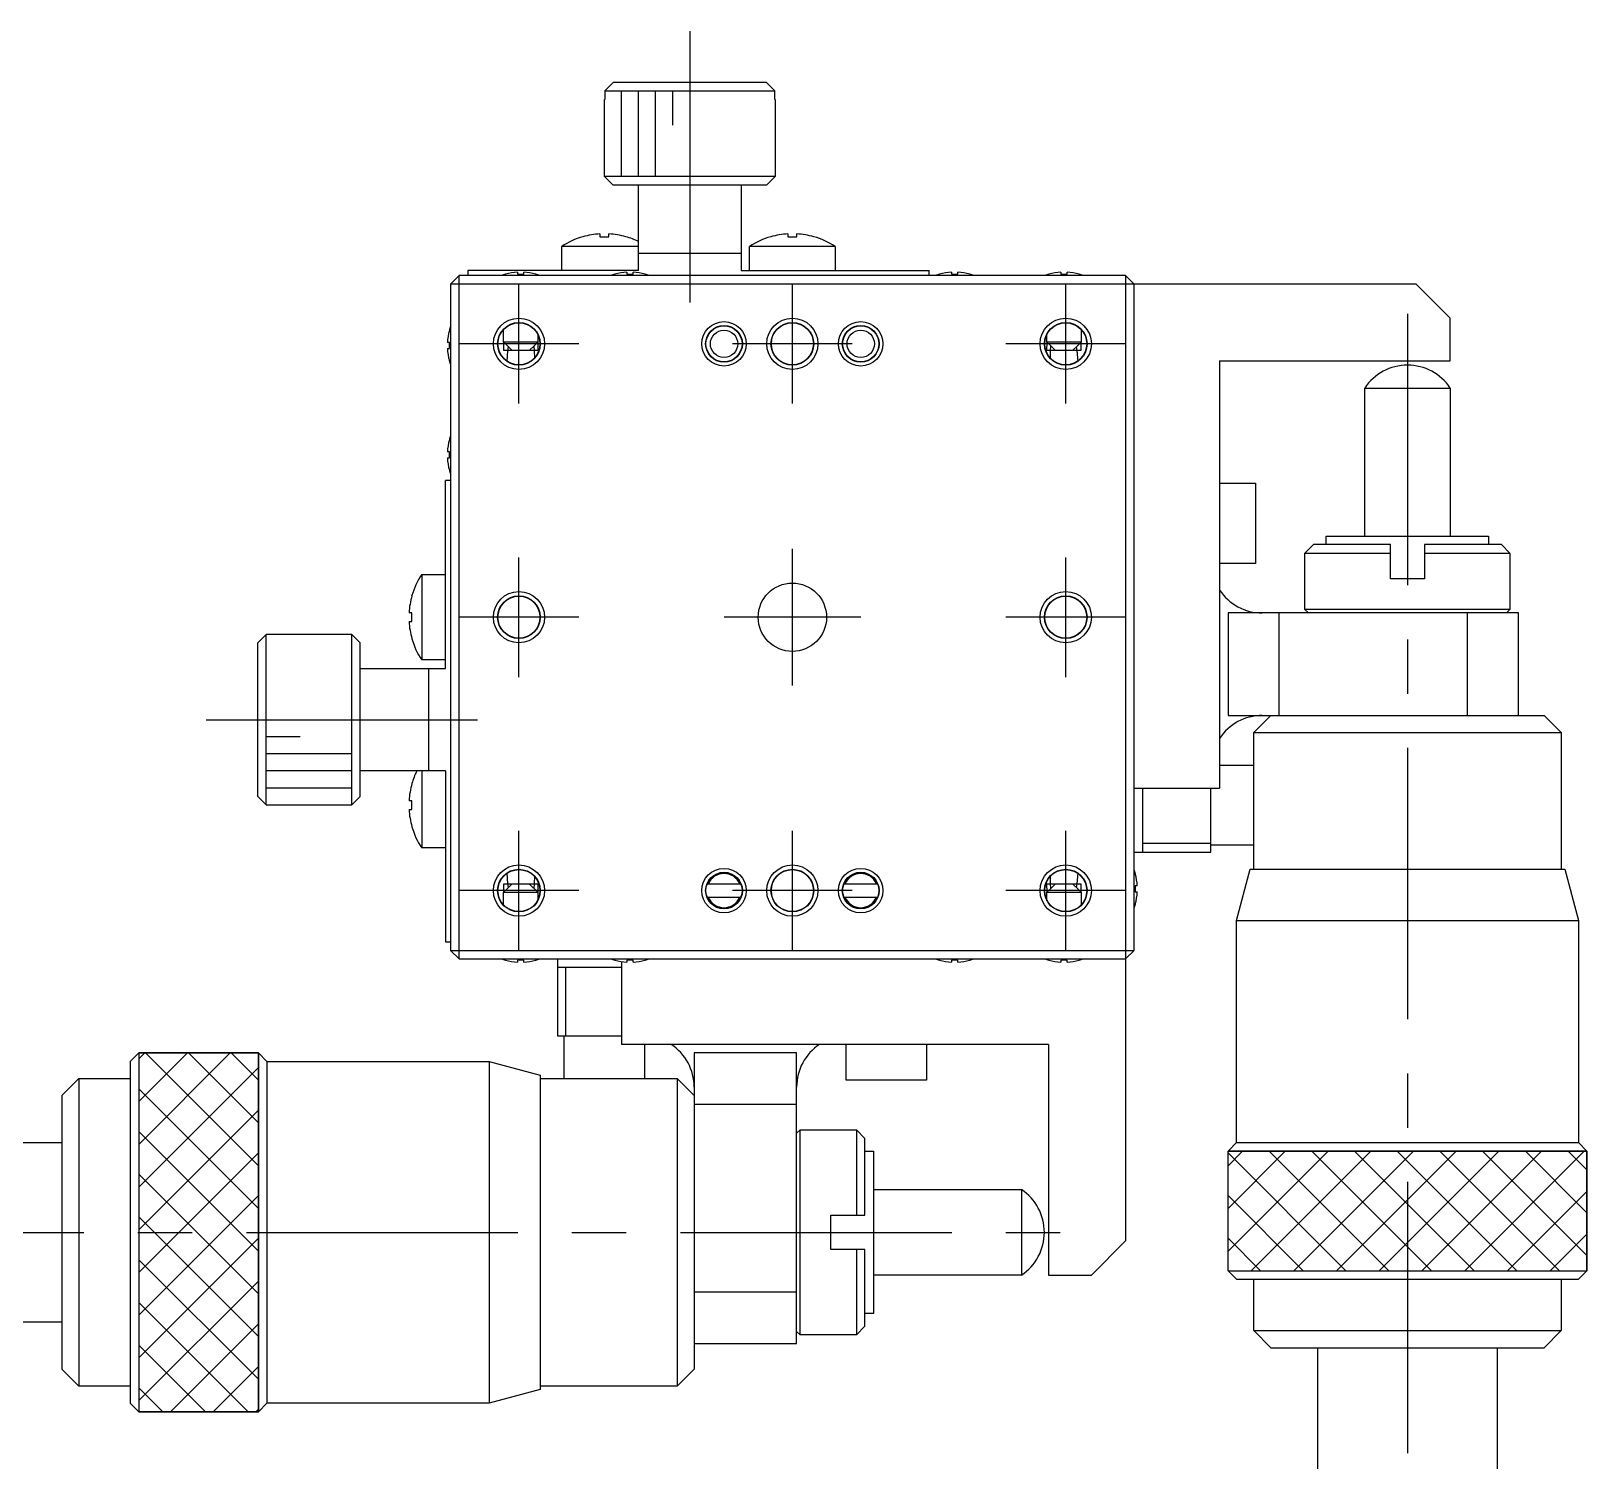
# Model space of a CAD drawing. Extents: x -3 to 377, y -8 to 251.
# Drawn here: x 86.1 to 177.1, y 103.9 to 187.6 of the extents above; entities that cross this region are included whole.
import ezdxf

# ---------------------------------------------------------------- set-up
doc = ezdxf.new("R2010")
doc.units = 0
doc.header["$LTSCALE"] = 0.5
doc.linetypes.add('CENTER', pattern=[50.8, 31.75, -6.35, 6.35, -6.35])
doc.layers.get('0').update_dxf_attribs({"linetype": 'CONTINUOUS'})
for name, color, linetype in [('CENTER', 1, 'CENTER'), ('MSM_CONTINUOUS', 7, 'CONTINUOUS'), ('MSM_NARROW', 5, 'CONTINUOUS')]:
    doc.layers.add(name, color=color, linetype=linetype)

msp = doc.modelspace()

# ---------------------------------------------------------------- linework, layer by layer
for p, q in [((120.167813, 184.55), (119.666026, 184.05)), ((119.666026, 184.05), (129.633974, 184.05)), ((119.666026, 184.05), (119.666026, 183.55)), ((129.132187, 184.55), (120.167813, 184.55)), ((129.633974, 184.05), (129.132187, 184.55)), ((129.633974, 183.55), (129.633974, 184.05)), ((119.666026, 183.55), (119.65, 183.55)), ((119.65, 179.05), (119.65, 183.55)), ((129.65, 183.55), (129.633974, 183.55)), ((129.65, 183.55), (129.65, 179.05)), ((129.65, 179.05), (119.65, 179.05)), ((120.15, 178.55), (119.65, 179.05)), ((120.15, 178.55), (129.15, 178.55)), ((121.65, 173.55), (121.65, 178.55)), ((127.65, 178.55), (127.65, 173.55)), ((129.65, 179.05), (129.15, 178.55)), ((121.65, 174.941657), (117.15, 174.941657)), ((117.15, 173.55), (117.15, 174.941657)), ((118.388067, 175.519436), (118.39141, 175.512581)), ((119.39, 175.684953), (119.39, 175.512581)), ((119.39, 175.512581), (119.91, 175.512581)), ((119.91, 175.512581), (119.91, 175.684953)), ((120.90859, 175.512581), (120.911933, 175.519436)), ((133.15, 174.941657), (128.15, 174.941657)), ((128.15, 173.55), (128.15, 174.941657)), ((129.388067, 175.519436), (129.39141, 175.512581)), ((130.39, 175.684953), (130.39, 175.512581)), ((130.39, 175.512581), (130.91, 175.512581)), ((130.91, 175.512581), (130.91, 175.684953)), ((131.90859, 175.512581), (131.911933, 175.519436)), ((133.15, 174.941657), (133.15, 173.55)), ((121.65, 174.55), (127.65, 174.55)), ((110.65, 172.75), (111.15, 173.25)), ((150.15, 173.25), (111.15, 173.25)), ((111.15, 133.25), (111.15, 173.25)), ((121.65, 173.55), (111.65, 173.55)), ((111.65, 173.55), (111.65, 173.25)), ((113.861384, 173.324144), (113.863639, 173.319522)), ((114.57, 173.439859), (114.57, 173.319522)), ((114.57, 173.319522), (114.93, 173.319522)), ((114.93, 173.319522), (114.93, 173.439859)), ((115.636361, 173.319522), (115.638616, 173.324144)), ((120.261384, 173.324144), (120.263639, 173.319522)), ((120.97, 173.439859), (120.97, 173.319522)), ((120.97, 173.319522), (121.33, 173.319522)), ((121.33, 173.319522), (121.33, 173.439859)), ((122.036361, 173.319522), (122.038616, 173.324144)), ((127.65, 173.55), (138.65, 173.55)), ((138.65, 173.25), (138.65, 173.55)), ((139.261384, 173.324144), (139.263639, 173.319522)), ((139.97, 173.439859), (139.97, 173.319522)), ((139.97, 173.319522), (140.33, 173.319522)), ((140.33, 173.319522), (140.33, 173.439859)), ((141.036361, 173.319522), (141.038616, 173.324144)), ((145.661384, 173.324144), (145.663639, 173.319522)), ((146.37, 173.439859), (146.37, 173.319522)), ((146.37, 173.319522), (146.73, 173.319522)), ((146.73, 173.319522), (146.73, 173.439859)), ((147.436361, 173.319522), (147.438616, 173.324144)), ((150.15, 173.25), (150.65, 172.75)), ((150.15, 173.25), (150.15, 116.75)), ((167.15, 172.75), (110.65, 172.75)), ((110.65, 172.75), (110.65, 133.75)), ((150.65, 133.75), (150.65, 172.75)), ((167.15, 172.75), (169.15, 170.75)), ((169.15, 168.25), (169.15, 170.75)), ((110.580478, 170.036361), (110.575856, 170.038616)), ((113.75, 169.35), (113.75, 170.11686)), ((115.75, 169.843083), (115.75, 169.35)), ((145.55, 169.35), (145.55, 169.843707)), ((147.549995, 170.117473), (147.549124, 170.01067)), ((147.55, 170.117453), (147.55, 169.35)), ((110.580478, 169.33), (110.460141, 169.33)), ((110.460141, 168.97), (110.580478, 168.97)), ((110.580478, 168.97), (110.580478, 169.33)), ((115.75, 169.35), (113.75, 169.35)), ((113.95, 169.15), (113.75, 169.35)), ((113.762862, 168.85), (113.772815, 169.343643)), ((115.748913, 168.85), (113.762862, 168.85)), ((114.25, 168.85), (113.95, 169.15)), ((113.95, 168.214384), (114.001216, 168.85)), ((114.001216, 168.85), (114.030144, 169.069874)), ((115.55, 169.15), (115.25, 168.85)), ((115.521035, 169.121089), (115.533473, 168.85)), ((115.533473, 168.85), (115.55, 168.382532)), ((115.75, 169.35), (115.55, 169.15)), ((115.746262, 169.346291), (115.748913, 168.85)), ((147.55, 169.35), (145.55, 169.35)), ((145.75, 169.15), (145.55, 169.35)), ((145.551087, 168.85), (145.553738, 169.346338)), ((147.537138, 168.85), (145.551087, 168.85)), ((146.05, 168.85), (145.75, 169.15)), ((145.75, 168.382532), (145.766527, 168.85)), ((145.766527, 168.85), (145.778964, 169.121076)), ((147.35, 169.15), (147.05, 168.85)), ((147.269857, 169.069864), (147.298784, 168.85)), ((147.298784, 168.85), (147.35, 168.214384)), ((147.55, 169.35), (147.35, 169.15)), ((147.526953, 169.326995), (147.537138, 168.85)), ((110.575856, 168.261384), (110.580478, 168.263639)), ((155.65, 168.25), (155.65, 143.25)), ((155.65, 168.25), (169.15, 168.25)), ((164.15, 166.658312), (169.15, 166.658312)), ((164.15, 158), (164.15, 166.658312)), ((169.15, 166.658312), (169.15, 158)), ((110.580478, 163.636361), (110.575856, 163.638616)), ((110.580478, 162.93), (110.460141, 162.93)), ((110.460141, 162.57), (110.580478, 162.57)), ((110.580478, 162.57), (110.580478, 162.93)), ((110.65, 161.25), (110.35, 161.25)), ((110.35, 150.25), (110.35, 161.25)), ((110.575856, 161.861384), (110.580478, 161.863639)), ((155.65, 161.1), (157.75, 161.1)), ((157.75, 161.1), (157.75, 156.4)), ((161.9, 158), (171.4, 158)), ((161.9, 157.500019), (161.9, 158)), ((171.4, 158), (171.4, 157.500019)), ((160.65, 157), (161.15, 157.5)), ((160.65, 157), (165.65, 157)), ((160.65, 153.7), (160.65, 157)), ((165.65, 157.5), (161.15, 157.5)), ((165.65, 155.5), (165.65, 157.5)), ((167.65, 157.5), (167.65, 155.5)), ((172.15, 157.5), (167.65, 157.5)), ((167.65, 157), (172.65, 157)), ((172.15, 157.5), (172.65, 157)), ((172.65, 157), (172.65, 153.7)), ((108.958343, 155.75), (108.958343, 150.75)), ((108.958343, 155.75), (110.35, 155.75)), ((157.75, 156.4), (155.65, 156.4)), ((167.65, 155.5), (165.65, 155.5)), ((108.387419, 154.50859), (108.380564, 154.511933)), ((108.387419, 153.51), (108.215047, 153.51)), ((108.215047, 152.99), (108.387419, 152.99)), ((108.387419, 152.99), (108.387419, 153.51)), ((156.15, 153.5), (156.15, 147.5)), ((173.15, 153.5), (156.15, 153.5)), ((159.15, 147.5), (159.15, 153.5)), ((172.65, 153.7), (160.65, 153.7)), ((160.85, 153.5), (160.65, 153.7)), ((170.15, 153.5), (170.15, 147.5)), ((172.65, 153.7), (172.45, 153.5)), ((173.15, 147.5), (173.15, 153.5)), ((99.85, 152.233974), (99.35, 151.732187)), ((99.85, 142.266026), (99.85, 152.233974)), ((100.35, 152.233974), (99.85, 152.233974)), ((100.35, 152.25), (100.35, 152.233974)), ((100.35, 152.25), (104.85, 152.25)), ((104.85, 152.25), (104.85, 142.25)), ((104.85, 152.25), (105.35, 151.75)), ((99.35, 151.732187), (99.35, 142.767813)), ((105.35, 142.75), (105.35, 151.75)), ((108.380564, 151.988067), (108.387419, 151.99141)), ((105.35, 150.25), (110.35, 150.25)), ((110.35, 150.75), (108.958343, 150.75)), ((109.35, 150.25), (109.35, 144.25)), ((156.15, 147.5), (174.65, 147.5)), ((157.65, 146.5), (158.65, 147.5)), ((174.65, 147.5), (175.65, 146.5)), ((157.65, 146.5), (175.65, 146.5)), ((157.65, 138.5), (157.65, 146.5)), ((175.65, 146.5), (175.65, 138.5)), ((110.35, 144.25), (105.35, 144.25)), ((108.958343, 144.25), (108.958343, 139.75)), ((110.35, 144.25), (110.35, 134.25)), ((155.65, 144.6), (157.65, 144.6)), ((108.387419, 143.50859), (108.380564, 143.511933)), ((150.65, 143.25), (155.65, 143.25)), ((151.15, 143.25), (151.15, 139.5)), ((155.15, 139.5), (155.15, 143.25)), ((99.35, 142.767813), (99.85, 142.266026)), ((99.85, 142.266026), (100.35, 142.266026)), ((100.35, 142.266026), (100.35, 142.25)), ((104.85, 142.25), (100.35, 142.25)), ((105.35, 142.75), (104.85, 142.25)), ((108.387419, 142.51), (108.215047, 142.51)), ((108.387419, 141.99), (108.387419, 142.51)), ((108.215047, 141.99), (108.387419, 141.99)), ((108.380564, 140.988067), (108.387419, 140.99141)), ((110.35, 139.75), (108.958343, 139.75)), ((150.65, 139.5), (155.15, 139.5)), ((155.15, 140), (151.15, 140)), ((157.65, 139.9), (155.15, 139.9)), ((156.65, 135.5), (157.45, 138.5)), ((157.45, 138.5), (175.85, 138.5)), ((175.85, 138.5), (176.65, 135.5)), ((113.773047, 137.173005), (113.762862, 137.65)), ((113.762862, 137.65), (115.748913, 137.65)), ((114.001216, 137.65), (113.95, 138.285616)), ((113.95, 137.35), (114.25, 137.65)), ((114.030143, 137.430136), (114.001216, 137.65)), ((115.25, 137.65), (115.75, 137.15)), ((115.533473, 137.65), (115.521036, 137.378924)), ((115.55, 138.117468), (115.533473, 137.65)), ((115.748913, 137.65), (115.746262, 137.153662)), ((125.651611, 137.65), (127.648389, 137.65)), ((133.651611, 137.65), (135.648389, 137.65)), ((145.553738, 137.153709), (145.551087, 137.65)), ((145.551087, 137.65), (147.537138, 137.65)), ((145.766527, 137.65), (145.75, 138.117468)), ((145.75, 137.35), (146.05, 137.65)), ((145.778965, 137.378911), (145.766527, 137.65)), ((147.05, 137.65), (147.35, 137.35)), ((147.298784, 137.65), (147.269856, 137.430126)), ((147.35, 138.285616), (147.298784, 137.65)), ((147.537138, 137.65), (147.527185, 137.156357)), ((150.724144, 138.238616), (150.719522, 138.236361)), ((150.719522, 137.53), (150.719522, 137.17)), ((150.839859, 137.53), (150.719522, 137.53)), ((113.75, 137.15), (113.95, 137.35)), ((113.75, 137.15), (115.75, 137.15)), ((113.75, 136.38314), (113.75, 137.15)), ((115.75, 137.15), (115.75, 136.656917)), ((127.648389, 136.85), (125.651611, 136.85)), ((135.648389, 136.85), (133.651611, 136.85)), ((145.55, 137.15), (145.75, 137.35)), ((145.55, 137.15), (147.55, 137.15)), ((145.55, 136.656293), (145.55, 137.15)), ((147.35, 137.35), (147.55, 137.15)), ((147.55, 137.15), (147.55, 136.382547)), ((150.719522, 137.17), (150.839859, 137.17)), ((147.549127, 136.489151), (147.549995, 136.382527)), ((150.719522, 136.463639), (150.724144, 136.461384)), ((156.65, 135.5), (176.65, 135.5)), ((156.65, 122.5), (156.65, 135.5)), ((176.65, 135.5), (176.65, 122.5)), ((110.35, 134.25), (110.65, 134.25)), ((110.65, 133.75), (150.65, 133.75)), ((111.15, 133.25), (110.65, 133.75)), ((111.15, 133.25), (150.15, 133.25)), ((113.863639, 133.180478), (113.861384, 133.175856)), ((114.93, 133.180478), (114.57, 133.180478)), ((114.57, 133.180478), (114.57, 133.060141)), ((114.93, 133.060141), (114.93, 133.180478)), ((115.638616, 133.175856), (115.636361, 133.180478)), ((116.9, 133.25), (116.9, 128.75)), ((120.263639, 133.180478), (120.261384, 133.175856)), ((120.65, 133.094433), (120.65, 128.25)), ((121.33, 133.180478), (120.97, 133.180478)), ((120.97, 133.180478), (120.97, 133.060141)), ((121.33, 133.060141), (121.33, 133.180478)), ((122.038616, 133.175856), (122.036361, 133.180478)), ((139.263639, 133.180478), (139.261384, 133.175856)), ((140.33, 133.180478), (139.97, 133.180478)), ((139.97, 133.180478), (139.97, 133.060141)), ((140.33, 133.060141), (140.33, 133.180478)), ((141.038616, 133.175856), (141.036361, 133.180478)), ((145.663639, 133.180478), (145.661384, 133.175856)), ((146.73, 133.180478), (146.37, 133.180478)), ((146.37, 133.180478), (146.37, 133.060141)), ((146.73, 133.060141), (146.73, 133.180478)), ((147.438616, 133.175856), (147.436361, 133.180478)), ((150.65, 133.75), (150.15, 133.25)), ((120.65, 132.75), (116.9, 132.75)), ((117.4, 128.75), (117.4, 132.75)), ((116.9, 128.75), (120.65, 128.75)), ((117.3, 126.25), (117.3, 128.75)), ((91.9, 127.25), (92.4, 127.75)), ((99.4, 127.75), (92.4, 127.75)), ((99.4, 106.75), (99.4, 127.75)), ((99.4, 127.75), (99.9, 127.25)), ((145.65, 128.25), (120.65, 128.25)), ((122, 128.25), (122, 126.25)), ((130.9, 127.75), (124.9, 127.75)), ((124.9, 127.75), (124.9, 109.25)), ((130.9, 110.75), (130.9, 127.75)), ((133.8, 126.15), (133.8, 128.25)), ((138.5, 128.25), (138.5, 126.15)), ((145.65, 128.25), (145.65, 114.75)), ((91.9, 127.25), (91.9, 107.25)), ((99.9, 127.25), (99.9, 107.25)), ((99.9, 127.25), (112.9, 127.25)), ((112.9, 127.25), (112.9, 107.25)), ((112.9, 127.25), (115.9, 126.45)), ((87.9, 125.25), (88.9, 126.25)), ((88.9, 126.25), (88.9, 108.25)), ((88.9, 126.25), (91.9, 126.25)), ((115.9, 126.45), (115.9, 108.05)), ((115.9, 126.25), (123.9, 126.25)), ((123.9, 126.25), (123.9, 108.25)), ((123.9, 126.25), (124.9, 125.25)), ((138.5, 126.15), (133.8, 126.15)), ((87.9, 125.25), (87.9, 109.25)), ((124.9, 124.75), (130.9, 124.75)), ((130.9, 123.05), (131.1, 123.25)), ((131.1, 111.25), (131.1, 123.25)), ((131.1, 123.25), (134.4, 123.25)), ((134.4, 123.25), (134.4, 118.25)), ((134.4, 123.25), (134.9, 122.75)), ((80.4, 122.5), (87.9, 122.5)), ((134.9, 118.25), (134.9, 122.75)), ((156.15, 122), (156.65, 122.5)), ((156.65, 122.5), (176.65, 122.5)), ((176.65, 122.5), (177.15, 122)), ((134.900019, 122), (135.4, 122)), ((135.4, 122), (135.4, 112.5)), ((177.15, 122), (156.15, 122)), ((177.15, 115), (177.15, 122)), ((135.4, 119.75), (144.058312, 119.75)), ((144.058312, 119.75), (144.058312, 114.75)), ((132.9, 118.25), (134.9, 118.25)), ((132.9, 116.25), (132.9, 118.25)), ((150.15, 116.75), (148.15, 114.75)), ((134.9, 116.25), (132.9, 116.25)), ((134.4, 116.25), (134.4, 111.25)), ((134.9, 111.75), (134.9, 116.25)), ((144.058312, 114.75), (135.4, 114.75)), ((145.65, 114.75), (148.15, 114.75)), ((156.15, 115), (177.15, 115)), ((156.65, 114.5), (156.15, 115)), ((177.15, 115), (176.65, 114.5)), ((156.65, 114.5), (176.65, 114.5)), ((157.65, 111.5), (157.65, 114.5)), ((175.65, 114.5), (175.65, 111.5)), ((130.9, 113.75), (124.9, 113.75)), ((87.9, 112), (80.4, 112)), ((135.4, 112.5), (134.900019, 112.5)), ((131.1, 111.25), (130.9, 111.45)), ((134.4, 111.25), (131.1, 111.25)), ((134.9, 111.75), (134.4, 111.25)), ((157.65, 111.5), (175.65, 111.5)), ((158.65, 110.5), (157.65, 111.5)), ((175.65, 111.5), (174.65, 110.5)), ((124.9, 110.75), (130.9, 110.75)), ((158.65, 110.5), (174.65, 110.5)), ((161.4, 103), (161.4, 110.5)), ((171.9, 110.5), (171.9, 103)), ((88.9, 108.25), (87.9, 109.25)), ((124.9, 109.25), (123.9, 108.25)), ((91.9, 108.25), (88.9, 108.25)), ((115.9, 108.05), (112.9, 107.25)), ((123.9, 108.25), (115.9, 108.25)), ((92.4, 106.75), (91.9, 107.25)), ((92.4, 106.75), (99.4, 106.75)), ((99.9, 107.25), (99.4, 106.75)), ((112.9, 107.25), (99.9, 107.25))]:
    msp.add_line(p, q)
for centre, radius in [((114.65, 169.25), 1.5), ((114.65, 169.25), 1.25), ((126.65, 169.25), 1.3), ((126.65, 169.25), 1.075), ((130.65, 169.25), 1.5), ((130.65, 169.25), 1.25), ((134.65, 169.25), 1.3), ((134.65, 169.25), 1.075), ((146.65, 169.25), 1.5), ((146.65, 169.25), 1.25), ((126.65, 169.25), 0.8), ((134.65, 169.25), 0.8), ((130.65, 153.25), 2), ((114.65, 153.25), 1.5), ((114.65, 153.25), 1.25), ((146.65, 153.25), 1.5), ((146.65, 153.25), 1.25), ((114.65, 137.25), 1.5), ((114.65, 137.25), 1.25), ((126.65, 137.25), 1.3), ((130.65, 137.25), 1.5), ((130.65, 137.25), 1.25), ((134.65, 137.25), 1.3), ((146.65, 137.25), 1.5), ((146.65, 137.25), 1.25), ((126.65, 137.25), 1.075), ((134.65, 137.25), 1.075)]:
    msp.add_circle(centre, radius)
for centre, radius, start, end in [((119.65, 171.2), 4.5, 106.285843, 123.748989), ((119.65, 171.2), 4.492483, 93.317816, 106.26943), ((119.65, 171.2), 4.492483, 73.73057, 86.682184), ((119.65, 171.2), 4.5, 63.6122, 73.714157), ((130.65, 171.2), 4.5, 106.285843, 123.748989), ((130.65, 171.2), 4.492483, 93.317816, 106.26943), ((130.65, 171.2), 4.492483, 73.73057, 86.682184), ((130.65, 171.2), 4.5, 56.251011, 73.714157), ((114.75, 170.25), 3.2, 106.122533, 110.364135), ((114.75, 170.25), 3.194933, 93.229709, 106.106712), ((114.75, 170.25), 3.194933, 73.893288, 86.770291), ((114.75, 170.25), 3.2, 69.635865, 73.877467), ((121.15, 170.25), 3.2, 106.122533, 110.364135), ((121.15, 170.25), 3.194933, 93.229709, 106.106712), ((121.15, 170.25), 3.194933, 73.893288, 86.770291), ((121.15, 170.25), 3.2, 69.635865, 73.877467), ((140.15, 170.25), 3.2, 106.122533, 110.364135), ((140.15, 170.25), 3.194933, 93.229709, 106.106712), ((140.15, 170.25), 3.194933, 73.893288, 86.770291), ((140.15, 170.25), 3.2, 69.635865, 73.877467), ((146.55, 170.25), 3.2, 106.122533, 110.364135), ((146.55, 170.25), 3.194933, 93.229709, 106.106712), ((146.55, 170.25), 3.194933, 73.893288, 86.770291), ((146.55, 170.25), 3.2, 69.635865, 73.877467), ((113.65, 169.15), 3.194933, 163.893288, 176.770291), ((113.65, 169.15), 3.2, 159.635865, 163.877467), ((113.65, 169.15), 3.194933, 183.229709, 196.106712), ((113.65, 169.15), 3.2, 196.122533, 200.364135), ((166.65, 165), 3, 33.55731, 146.44268393), ((113.65, 162.75), 3.194933, 163.893288, 176.770291), ((113.65, 162.75), 3.2, 159.635865, 163.877467), ((113.65, 162.75), 3.194933, 183.229709, 196.106712), ((113.65, 162.75), 3.2, 196.122533, 200.364135), ((112.7, 153.25), 4.5, 146.251011, 163.714157), ((158.15, 156.5), 3, 213.55731, 270), ((112.7, 153.25), 4.492483, 163.73057, 176.682184), ((112.7, 153.25), 4.492483, 183.317816, 196.26943), ((112.7, 153.25), 4.5, 196.285843, 213.748989), ((158.15, 144.5), 3, 90, 146.44269), ((112.7, 142.25), 4.5, 153.6122, 163.714157), ((112.7, 142.25), 4.492483, 163.73057, 176.682184), ((112.7, 142.25), 4.492483, 183.317816, 196.26943), ((112.7, 142.25), 4.5, 196.285843, 213.748989), ((147.65, 137.35), 3.2, 16.122533, 20.364135), ((126.65, 137.25), 1, 23.578178, 156.421822), ((134.65, 137.25), 1, 23.578178, 156.421822), ((147.65, 137.35), 3.194933, 3.229709, 16.106712), ((126.65, 137.25), 1, 203.578178, 336.421822), ((134.65, 137.25), 1, 203.578178, 336.421822), ((147.65, 137.35), 3.194933, 343.893288, 356.770291), ((147.65, 137.35), 3.2, 339.635865, 343.877467), ((114.75, 136.25), 3.2, 249.635865, 253.877467), ((114.75, 136.25), 3.194933, 253.893288, 266.770291), ((114.75, 136.25), 3.194933, 273.229709, 286.106712), ((114.75, 136.25), 3.2, 286.122533, 290.364135), ((121.15, 136.25), 3.2, 249.635865, 253.877467), ((121.15, 136.25), 3.194933, 253.893288, 266.770291), ((121.15, 136.25), 3.194933, 273.229709, 286.106712), ((121.15, 136.25), 3.2, 286.122533, 290.364135), ((140.15, 136.25), 3.2, 249.635865, 253.877467), ((140.15, 136.25), 3.194933, 253.893288, 266.770291), ((140.15, 136.25), 3.194933, 273.229709, 286.106712), ((140.15, 136.25), 3.2, 286.122533, 290.364135), ((146.55, 136.25), 3.2, 249.635865, 253.877467), ((146.55, 136.25), 3.194933, 253.893288, 266.770291), ((146.55, 136.25), 3.194933, 273.229709, 286.106712), ((146.55, 136.25), 3.2, 286.122533, 290.364135), ((121.9, 125.75), 3, 0, 56.44269), ((133.9, 125.75), 3, 123.55731, 180), ((142.4, 117.25), 3, 303.55731, 56.44268505)]:
    msp.add_arc(centre, radius, start, end)
at = {"layer": 'CENTER'}
for p, q in [((124.65, 187.55), (124.65, 170.55)), ((114.65, 165.75), (114.65, 172.75)), ((130.65, 165.75), (130.65, 172.75)), ((146.65, 165.75), (146.65, 172.75)), ((166.65, 171), (166.65, 70.5)), ((118.15, 169.25), (111.15, 169.25)), ((134.15, 169.25), (127.15, 169.25)), ((150.15, 169.25), (143.15, 169.25)), ((114.65, 149.75), (114.65, 156.75)), ((130.65, 149.25), (130.65, 157.25)), ((146.65, 149.75), (146.65, 156.75)), ((118.15, 153.25), (111.15, 153.25)), ((134.65, 153.25), (126.65, 153.25)), ((150.15, 153.25), (143.15, 153.25)), ((96.35, 147.25), (113.35, 147.25)), ((114.65, 133.75), (114.65, 140.75)), ((130.65, 133.75), (130.65, 140.75)), ((146.65, 133.75), (146.65, 140.75)), ((118.15, 137.25), (111.15, 137.25)), ((134.15, 137.25), (127.15, 137.25)), ((150.15, 137.25), (143.15, 137.25)), ((47.9, 117.25), (148.4, 117.25))]:
    msp.add_line(p, q, dxfattribs=at)
at = {"layer": 'MSM_CONTINUOUS'}
for p, q in [((92.4, 127.75), (92.4, 106.75)), ((92.4, 127.75), (99.4, 127.75)), ((99.4, 127.75), (99.4, 106.75)), ((156.15, 122), (177.15, 122)), ((156.15, 115), (156.15, 122)), ((177.15, 122), (177.15, 115)), ((156.15, 115), (177.15, 115)), ((99.4, 106.75), (92.4, 106.75))]:
    msp.add_line(p, q, dxfattribs=at)
for centre, radius in [((114.65, 169.25), 1.2295), ((126.65, 169.25), 1.0565), ((130.65, 169.25), 1.2295), ((134.65, 169.25), 1.0565), ((146.65, 169.25), 1.2295), ((114.65, 153.25), 1.2295), ((146.65, 153.25), 1.2295), ((114.65, 137.25), 1.2295), ((130.65, 137.25), 1.2295), ((146.65, 137.25), 1.2295), ((126.65, 137.25), 1.0565), ((134.65, 137.25), 1.0565)]:
    msp.add_circle(centre, radius, dxfattribs=at)
at = {"layer": 'MSM_NARROW'}
for p, q in [((120.65, 179.05), (120.65, 184.05)), ((121.65, 179.05), (121.65, 184.05)), ((122.65, 179.05), (122.65, 184.05)), ((123.65, 182.05), (123.65, 184.05)), ((101.85, 146.25), (99.85, 146.25)), ((104.85, 145.25), (99.85, 145.25)), ((104.85, 144.25), (99.85, 144.25)), ((104.85, 143.25), (99.85, 143.25)), ((92.75, 127.75), (92.4, 127.4)), ((95.25, 127.75), (92.4, 124.9)), ((97.75, 127.75), (92.4, 122.4)), ((99.4, 121.15), (92.8, 127.75)), ((99.4, 123.65), (95.3, 127.75)), ((99.4, 126.15), (97.8, 127.75)), ((99.4, 126.9), (92.4, 119.9)), ((99.4, 118.65), (92.4, 125.65)), ((99.4, 124.4), (92.4, 117.4)), ((99.4, 116.15), (92.4, 123.15)), ((99.4, 121.9), (92.4, 114.9)), ((157, 122), (156.15, 121.15)), ((159.5, 122), (156.15, 118.65)), ((162, 122), (156.15, 116.15)), ((163.05, 115), (156.15, 121.9)), ((164.5, 122), (157.5, 115)), ((165.55, 115), (158.55, 122)), ((167, 122), (160, 115)), ((168.05, 115), (161.05, 122)), ((169.5, 122), (162.5, 115)), ((170.55, 115), (163.55, 122)), ((172, 122), (165, 115)), ((173.05, 115), (166.05, 122)), ((174.5, 122), (167.5, 115)), ((175.55, 115), (168.55, 122)), ((177, 122), (170, 115)), ((177.15, 115.9), (171.05, 122)), ((177.15, 118.4), (173.55, 122)), ((177.15, 120.9), (176.05, 122)), ((99.4, 113.65), (92.4, 120.65)), ((99.4, 119.4), (92.4, 112.4)), ((160.55, 115), (156.15, 119.4)), ((177.15, 119.65), (172.5, 115)), ((99.4, 111.15), (92.4, 118.15)), ((99.4, 116.9), (92.4, 109.9)), ((158.05, 115), (156.15, 116.9)), ((177.15, 117.15), (175, 115)), ((99.4, 108.65), (92.4, 115.65)), ((99.4, 114.4), (92.4, 107.4)), ((98.8, 106.75), (92.4, 113.15)), ((99.4, 111.9), (94.25, 106.75)), ((96.3, 106.75), (92.4, 110.65)), ((99.4, 109.4), (96.75, 106.75)), ((93.8, 106.75), (92.4, 108.15)), ((99.4, 106.9), (99.25, 106.75))]:
    msp.add_line(p, q, dxfattribs=at)
for centre, radius in [((114.65, 169.25), 1.5), ((126.65, 169.25), 1.3), ((130.65, 169.25), 1.5), ((134.65, 169.25), 1.3), ((146.65, 169.25), 1.5), ((114.65, 153.25), 1.5), ((146.65, 153.25), 1.5), ((114.65, 137.25), 1.5), ((126.65, 137.25), 1.3), ((130.65, 137.25), 1.5), ((134.65, 137.25), 1.3), ((146.65, 137.25), 1.5)]:
    msp.add_circle(centre, radius, dxfattribs=at)

doc.saveas('drawing.dxf')
